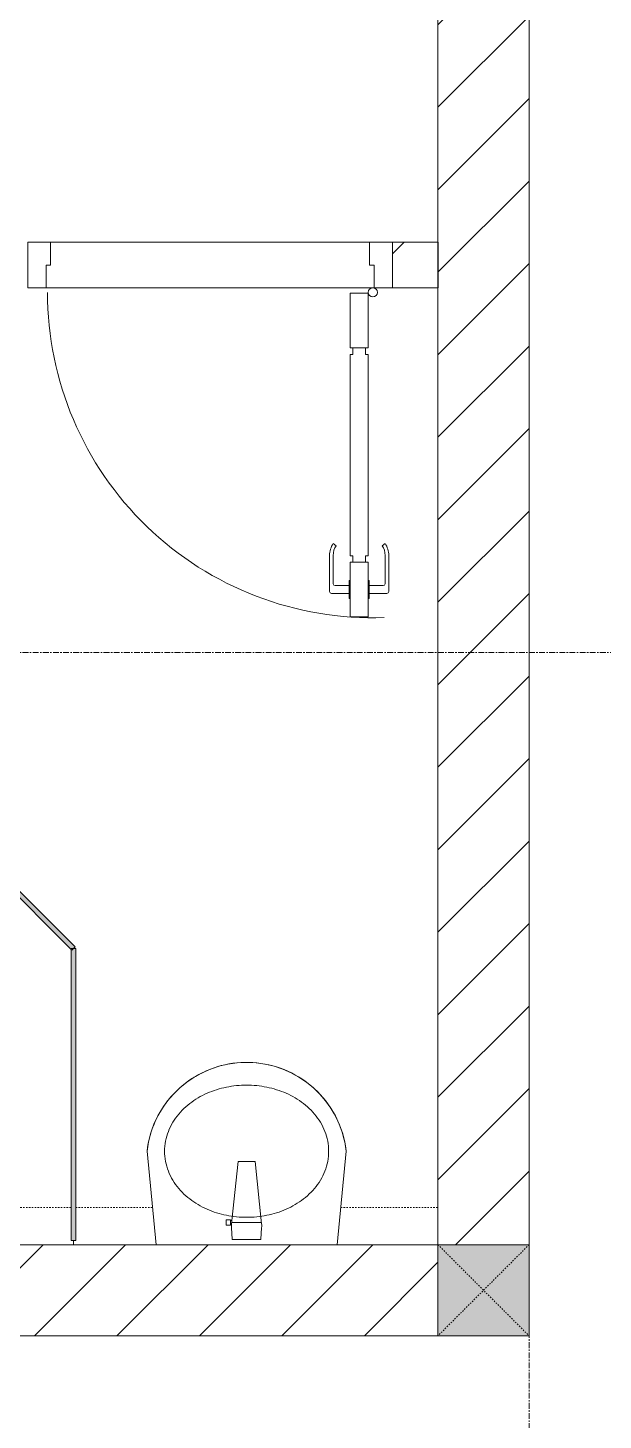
# Model space of a CAD drawing. Header units: millimetres. Extents: x 1591 to 240306, y -15958 to 82755.
# Drawn here: x 126354 to 127616, y 35352 to 38407 of the extents above; entities that cross this region are included whole.
import ezdxf

# ---------------------------------------------------------------- set-up
doc = ezdxf.new("R2010")
doc.units = ezdxf.units.MM
for name, pattern in [('Dash', [6, 3, -3]), ('Dash 1_8_', [6.35, 3.175, -3.175]), ('Grid Line', [22.225, 12.7, -3.175, 3.175, -3.175])]:
    doc.linetypes.add(name, pattern=pattern)
for name, color, linetype, lineweight in [('0-1', 7, 'Continuous', 5), ('A-AREA', 32, 'Dash 1_8_', 9), ('A-DETL-GENF-1', 9, 'Continuous', 9), ('A-DOOR-1', 254, 'Continuous', 9), ('A-DOOR-2', 9, 'Continuous', 9), ('A-FLOR-2', 9, 'Continuous', 9), ('A-GLAZ-CURT', 52, 'Continuous', 9), ('A-GLAZ-CURT-1', 254, 'Continuous', 9), ('A-GLAZ-CURT-2', 9, 'Continuous', 9), ('A-WALL-1', 253, 'Continuous', 18), ('A-WALL-2', 9, 'Continuous', 9), ('A-WALL-3', 113, 'Continuous', 18), ('A-WALL-PATT-1', 10, 'Continuous', 9), ('A-WALL-PATT-2', 111, 'Continuous', 9), ('P-SANR-FIXT-1', 254, 'Continuous', 9), ('S-COLS', 52, 'Continuous', 9), ('S-COLS-5', 52, 'Continuous', 18), ('S-COLS-HDLN', 52, 'Dash', 9), ('S-GRID-1', 1, 'Grid Line', 9)]:
    doc.layers.add(name, color=color, linetype=linetype, lineweight=lineweight)
pattern_1 = [(45, (11001.35, 0), (-90.50967, 90.50967), [])]

# ---------------------------------------------------------------- blocks, each defined once
blk = doc.blocks.new('DOOR_CW_01 CANH MO-PANEL KINH - DIG_02-800x2200-CỬA NHÔM KÍNH-V105-TKCS_MB TẦNG 3-4')
at = {"layer": 'A-DETL-GENF-1'}
for p, q in [((-347, 772), (-307, 772)), ((-347, 652), (-347, 772)), ((-307, 772), (-307, 652)), ((-392, 637), (-392, 716.5)), ((-349, 720.5), (-388, 720.5)), ((-349, 703.5), (-380, 703.5)), ((-349, 731.8), (-347, 731.8)), ((-349, 692.2), (-349, 731.8)), ((-347, 692.2), (-347, 731.8)), ((-307, 692.2), (-307, 731.8)), ((-305, 731.8), (-307, 731.8)), ((-305, 692.2), (-305, 731.8)), ((-305, 720.5), (-266, 720.5)), ((-305, 703.5), (-274, 703.5)), ((-262, 637), (-262, 716.5)), ((-384, 699.5), (-384, 637)), ((-347, 692.2), (-349, 692.2)), ((-307, 692.2), (-305, 692.2)), ((-270, 699.5), (-270, 637)), ((-307, 652), (-347, 652)), ((-313, 652), (-341, 652)), ((-341, 652), (-341, 638)), ((-313, 638), (-313, 652)), ((-383.9, 611.2), (-377.3, 615.8)), ((-347, 638), (-341, 638)), ((-347, 638), (-347, 196)), ((-307, 638), (-313, 638)), ((-307, 196), (-307, 638)), ((-270.1, 611.2), (-276.7, 615.8)), ((-347, 196), (-341, 196)), ((-341, 196), (-341, 182)), ((-307, 196), (-313, 196)), ((-313, 182), (-313, 196)), ((-307, 182), (-347, 182)), ((-347, 182), (-347, 62)), ((-341, 182), (-313, 182)), ((-307, 62), (-307, 182)), ((-347, 62), (-307, 62))]:
    blk.add_line(p, q, dxfattribs=at)
blk.add_circle((-357, 60), 10, dxfattribs=at)
for centre, radius, start, end in [((-357, 60), 714, 360, 92), ((-388, 716.5), 4, 90, 180), ((-380, 699.5), 4, 90, 180), ((-274, 699.5), 4, 0, 90), ((-266, 716.5), 4, 0, 90), ((-347, 637), 45, 180, 215), ((-347, 637), 37, 180, 215), ((-307, 637), 37, 325, 0), ((-307, 637), 45, 325, 0)]:
    blk.add_arc(centre, radius, start, end, dxfattribs=at)
at = {"layer": 'A-DOOR-2'}
for p, q in [((-360, 50), (-400, 50)), ((-400, 50), (-400, -50)), ((-360, 0), (-360, 50)), ((-357, 50), (-332, 50)), ((400, 50), (360, 50)), ((360, 50), (360, 0)), ((400, -50), (400, 50)), ((-350, 0), (-360, 0)), ((-350, -50), (-350, 0)), ((360, 0), (350, 0)), ((350, 0), (350, -50)), ((-400, -50), (-350, -50)), ((350, -50), (400, -50))]:
    blk.add_line(p, q, dxfattribs=at)
blk = doc.blocks.new('bonruatreo - Chậu rửa-348246-TKCS_MB TẦNG 3-4')
at = {"layer": 'P-SANR-FIXT-1'}
for p, q in [((-218.6, 205), (-198.4, 0)), ((198.4, 0), (218.6, 205)), ((-18.5, 182.5), (-32.2, 52.9)), ((18.5, 182.5), (-18.5, 182.5)), ((33, 45.4), (18.5, 182.5)), ((-35.6, 54.2), (-44.7, 54.2)), ((-44.7, 54.2), (-44.7, 42.8)), ((-44.7, 42.8), (-35.6, 42.8)), ((-35.6, 52.9), (-35.6, 54.2)), ((-32.2, 52.9), (-35.6, 52.9)), ((-35.6, 44.2), (-35.6, 52.9)), ((-35.6, 42.8), (-35.6, 44.2)), ((-35.6, 44.2), (-33.1, 44.2)), ((-32.2, 52.9), (-33.1, 44.2)), ((-33, 37.3), (-31.4, 12.2)), ((32.7, 48.5), (-32.7, 48.5)), ((31.4, 12.2), (33, 37.3)), ((-30.2, 11), (30.2, 11))]:
    blk.add_line(p, q, dxfattribs=at)
at = {"layer": 'P-SANR-FIXT-1', "flags": 128}
blk.add_lwpolyline([(-218.6, 205), (-217.4, 213.7), (-215.9, 222.4), (-214, 231), (-211.8, 239.5), (-209.3, 247.9), (-206.4, 256.2), (-203.2, 264.4), (-199.6, 272.5), (-195.8, 280.4), (-191.6, 288.1), (-187.1, 295.7), (-182.3, 303.1), (-177.3, 310.3), (-171.9, 317.3), (-166.3, 324.1), (-160.4, 330.6), (-154.2, 336.9), (-147.8, 342.9), (-141.2, 348.7), (-134.3, 354.2), (-127.3, 359.4), (-120, 364.4), (-112.5, 369), (-104.9, 373.4), (-97.1, 377.4), (-89.1, 381.2), (-81, 384.6), (-72.7, 387.6), (-64.4, 390.4), (-55.9, 392.8), (-47.3, 394.8), (-38.7, 396.6), (-30, 397.9), (-21.3, 399), (-12.5, 399.6), (-3.7, 400), (5.1, 399.9), (13.9, 399.6), (22.6, 398.8), (31.4, 397.8), (40.1, 396.3), (48.7, 394.5), (57.2, 392.4), (65.7, 390), (74, 387.2), (82.2, 384.1), (90.3, 380.6), (98.3, 376.8), (106.1, 372.7), (113.7, 368.3), (121.1, 363.6), (128.4, 358.7), (135.4, 353.4), (142.2, 347.8), (148.8, 342), (155.2, 335.9), (161.3, 329.6), (167.2, 323), (172.8, 316.2), (178.1, 309.2), (183.1, 302), (187.8, 294.6), (192.2, 287), (196.4, 279.2), (200.2, 271.3), (203.7, 263.2), (206.8, 255), (209.7, 246.6), (212.2, 238.2), (214.3, 229.7), (216.1, 221.1), (217.6, 212.4), (218.6, 205)], dxfattribs=at)
at = {"layer": 'P-SANR-FIXT-1'}
for centre, radius, start, end in [((0, 180), 220, 6.525, 173.475), ((5.5, 41.4), 38.7, 175.8543, 186.034), ((-5.5, 41.4), 38.7, 353.966, 6.034), ((-30.1, 12.3), 1.3, 183.5997, 268.7722), ((30.1, 12.3), 1.3, 271.2278, 356.4003)]:
    blk.add_arc(centre, radius, start, end, dxfattribs=at)
for points in [[(-180, 205), (-180, 212.4), (-178.6, 227.3), (-172.4, 248.8), (-162.5, 268.9), (-149.4, 287), (-133.8, 303), (-116.1, 316.6), (-96.9, 327.9), (-76.5, 336.8), (-55.2, 343.5), (-33.3, 347.9), (-11.2, 350.1), (11.1, 350.1), (33.3, 347.9), (55.2, 343.5), (76.5, 336.8), (96.9, 327.9), (116.1, 316.6), (133.8, 302.9), (149.5, 287), (162.5, 268.8), (172.4, 248.8), (178.6, 227.3), (180, 212.4), (180, 205)], [(180, 205), (180, 197.6), (178.6, 182.7), (172.4, 161.2), (162.5, 141.2), (149.5, 123), (133.8, 107.1), (116.1, 93.4), (96.9, 82.1), (76.5, 73.2), (55.2, 66.5), (33.3, 62.1), (11.1, 59.9), (-11.2, 59.9), (-33.3, 62.1), (-55.2, 66.5), (-76.5, 73.2), (-96.9, 82.1), (-116.1, 93.4), (-133.8, 107), (-149.4, 123), (-162.5, 141.1), (-172.4, 161.2), (-178.6, 182.7), (-180, 197.6), (-180, 205)]]:
    blk.add_open_spline(points, degree=3, dxfattribs=at)
blk = doc.blocks.new('System Panel - Glazed-933638-TKCS_MB TẦNG 3-4')
at = {"layer": 'A-GLAZ-CURT'}
blk.add_hatch(color=256, dxfattribs=at).paths.add_polyline_path([(-320.2, 5), (-320.2, -5), (320.2, -5), (320.2, 5), (-280.6, 5)])
at = {"layer": 'A-GLAZ-CURT-2'}
for p, q in [((320.2, 5), (-320.2, 5)), ((-320.2, 5), (-320.2, -5)), ((320.2, -5), (320.2, 5)), ((-320.2, -5), (320.2, -5))]:
    blk.add_line(p, q, dxfattribs=at)
blk = doc.blocks.new('System Panel - Glazed-433667-TKCS_MB TẦNG 3-4')
at = {"layer": 'A-GLAZ-CURT'}
blk.add_hatch(color=256, dxfattribs=at).paths.add_polyline_path([(-353.6, 5), (-353.6, -5), (353.6, -5), (353.6, 5), (212.8, 5)])
at = {"layer": 'A-GLAZ-CURT-2'}
for p, q in [((353.6, 5), (-353.6, 5)), ((-353.6, 5), (-353.6, -5)), ((353.6, -5), (353.6, 5)), ((-353.6, -5), (353.6, -5))]:
    blk.add_line(p, q, dxfattribs=at)
blk = doc.blocks.new('NCV_TKTC_TANG 3 - 4_rvt-2-TKCS_MB TẦNG 3-4')
at = {"layer": 'A-WALL-PATT-1'}
h = blk.add_hatch(dxfattribs=at)
h.set_pattern_fill('FP_1', color=256, style=0, pattern_type=2)
h.set_pattern_definition([(45, (0, 0), (-90.50967, 90.50967), [])])
h.paths.add_polyline_path([(114953.6, 37836.9), (115352.6, 37836.9), (115352.6, 37936.9), (114402.6, 37936.9), (114402.6, 37836.9)])
h.paths.add_polyline_path([(116152.6, 37836.9), (116252.6, 37836.9), (116252.6, 37936.9), (116152.6, 37936.9)])
at = {"layer": 'A-FLOR-2'}
for p, q in [((115402.6, 37936.9), (116102.6, 37936.9)), ((115452.6, 35746.9), (115452.6, 35737.4))]:
    blk.add_line(p, q, dxfattribs=at)
at = {"layer": 'A-WALL-1'}
for p, q in [((116252.6, 37936.9), (116152.6, 37936.9)), ((116152.6, 37936.9), (116152.6, 37836.9)), ((116252.6, 37836.9), (116252.6, 37936.9)), ((116152.6, 37836.9), (116252.6, 37836.9))]:
    blk.add_line(p, q, dxfattribs=at)
at = {"layer": 'A-WALL-2'}
for p, q in [((115402.6, 37936.9), (116102.6, 37936.9)), ((116112.6, 37836.9), (115392.6, 37836.9))]:
    blk.add_line(p, q, dxfattribs=at)
at = {"layer": 'A-DOOR-1', "rotation": 180}
blk.add_blockref('DOOR_CW_01 CANH MO-PANEL KINH - DIG_02-800x2200-CỬA NHÔM KÍNH-V105-TKCS_MB TẦNG 3-4', (115752.6, 37886.9), dxfattribs=at)
at = {"layer": 'A-GLAZ-CURT-1'}
for name, p, rotation in [('System Panel - Glazed-433667-TKCS_MB TẦNG 3-4', (115202.6, 36637.4), 135), ('System Panel - Glazed-933638-TKCS_MB TẦNG 3-4', (115452.6, 36067.1), 90)]:
    blk.add_blockref(name, p, dxfattribs=dict(at, rotation=rotation))
at = {"layer": 'P-SANR-FIXT-1'}
blk.add_blockref('bonruatreo - Chậu rửa-348246-TKCS_MB TẦNG 3-4', (115832.6, 35737.4), dxfattribs=at)
blk = doc.blocks.new('G1_SOF - BO TRU - 200x200-3054293-TKCS_MB TẦNG 3-4')
at = {"layer": 'S-COLS'}
blk.add_hatch(color=256, dxfattribs=at).paths.add_polyline_path([(100, -100), (100, 100), (-100, 100), (-100, -100)])
at = {"layer": 'S-COLS-5'}
for p, q in [((100, 100), (-100, 100)), ((-100, 100), (-100, -100)), ((100, -100), (100, 100)), ((-100, -100), (100, -100))]:
    blk.add_line(p, q, dxfattribs=at)
at = {"layer": 'S-COLS-HDLN'}
for p, q in [((100, 100), (-100, -100)), ((-100, 100), (100, -100))]:
    blk.add_line(p, q, dxfattribs=at)

msp = doc.modelspace()

# ---------------------------------------------------------------- hatches: boundary and pattern name
at = {"layer": 'A-WALL-PATT-2'}
h = msp.add_hatch(dxfattribs=at)
h.set_pattern_fill('FP_1', color=256, style=0, pattern_type=2)
h.set_pattern_definition(pattern_1)
h.paths.add_polyline_path([(127253.9, 35737.4), (127453.9, 35737.4), (127453.9, 39236.9), (127253.9, 39236.9), (127253.9, 35786.5)])
h = msp.add_hatch(dxfattribs=at)
h.set_pattern_fill('FP_1', color=256, style=0, pattern_type=2)
h.set_pattern_definition(pattern_1)
h.paths.add_polyline_path([(125148.9, 35537.4), (127253.9, 35537.4), (127253.9, 35737.4), (122453.9, 35737.4), (122453.9, 35537.4), (124342.9, 35537.4)])
h.paths.add_polyline_path([(120493.9, 35537.4), (122253.9, 35537.4), (122253.9, 35737.4), (120493.9, 35737.4)])
h.paths.add_polyline_path([(119403.9, 35537.4), (119403.9, 35737.4), (119253.9, 35737.4), (119253.9, 35537.4)])

# ---------------------------------------------------------------- linework, layer by layer
at = {"layer": 'A-AREA'}
for p, q in [((125403.9, 35818.8), (126448.9, 35818.8)), ((126458.9, 35818.8), (126627.5, 35818.8)), ((127040.4, 35818.8), (127253.9, 35818.8))]:
    msp.add_line(p, q, dxfattribs=at)
at = {"layer": 'A-WALL-3'}
for p, q in [((127253.9, 39236.9), (127253.9, 35737.4)), ((127453.9, 35737.4), (127453.9, 39236.9)), ((127253.9, 35737.4), (122453.9, 35737.4)), ((122453.9, 35537.4), (127253.9, 35537.4))]:
    msp.add_line(p, q, dxfattribs=at)
at = {"layer": 'S-GRID-1'}
for p, q in [((127453.9, 19175.3), (127453.9, 76690.4)), ((139245.7, 37036.9), (45492.6, 37036.9))]:
    msp.add_line(p, q, dxfattribs=at)

# ---------------------------------------------------------------- block references
at = {"layer": '0-1'}
msp.add_blockref('NCV_TKTC_TANG 3 - 4_rvt-2-TKCS_MB TẦNG 3-4', (11001.4, 0), dxfattribs=at)
at = {"layer": 'S-COLS'}
msp.add_blockref('G1_SOF - BO TRU - 200x200-3054293-TKCS_MB TẦNG 3-4', (127353.9, 35637.4), dxfattribs=at)

doc.saveas('drawing.dxf')
